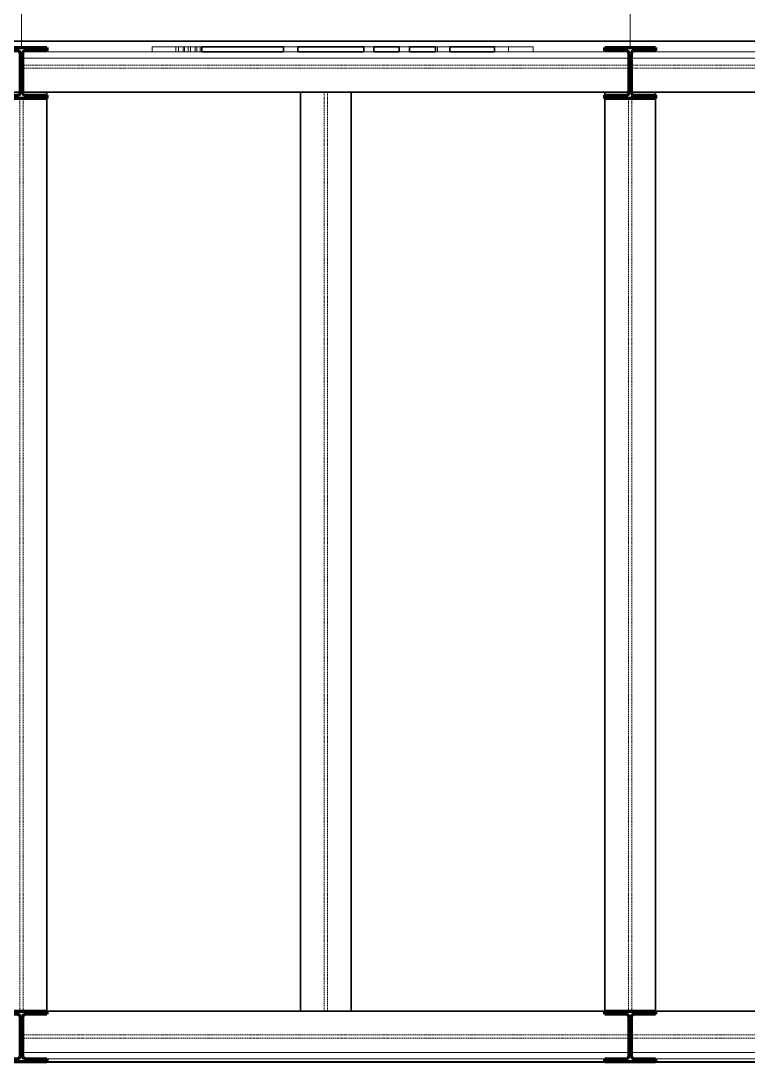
# Model space of a CAD drawing. Header units: millimetres. Extents: x -172 to 74841, y -20332 to 6639.
# Drawn here: x 24874 to 27741, y -14540 to -10434 of the extents above; entities that cross this region are included whole.
import ezdxf

# ---------------------------------------------------------------- set-up
doc = ezdxf.new("R2010")
doc.units = ezdxf.units.MM
doc.linetypes.add('DPA_Hidden 100', pattern=[7.2, 4.7, -2.5])
doc.linetypes.add('DPA_Hidden 50', pattern=[3, 2, -1])
for name, color, linetype, lineweight in [('A-DETL', 1, 'Continuous', 70), ('A-GENM', 1, 'Continuous', 9), ('A-GLAZ-CURT', 2, 'Continuous', 9), ('A-ROOF', 2, 'Continuous', 35), ('S-BEAM', 2, 'Continuous', 35), ('S-COLS', 6, 'Continuous', 70), ('S-COLS-E', 2, 'Continuous', 35)]:
    doc.layers.add(name, color=color, linetype=linetype, lineweight=lineweight)

# ---------------------------------------------------------------- blocks, each defined once
blk = doc.blocks.new('H-Wide Flange-Column - H200x200x49_9-V14-4214-01 ENLARGED ENTRANCE 4 GROUND LEVEL - REFLECTED CEILING PLAN')
at = {"layer": 'S-COLS-E', "lineweight": 9}
h = blk.add_hatch(dxfattribs=at)
h.set_pattern_fill('FP_15', color=256, style=0, pattern_type=2)
h.set_pattern_definition([(225, (-908982.32, -14439.4), (251.44717, -251.44717), []), (225, (-908982.32, -14820.4), (251.44717, -251.44717), [])])
h.paths.add_polyline_path([(100, 100), (-100, 100), (-100, 88), (-17, 88), (-7.3, 83.1), (-4, 75), (-4, -75), (-7.8, -84.2), (-17, -88), (-100, -88), (-100, -100), (100, -100), (100, -88), (17, -88), (7.8, -84.2), (4, -75), (4, 75), (7.8, 84.2), (17, 88), (100, 88)])
at = {"layer": 'S-COLS'}
for p, q in [((-100, 100), (100, 100)), ((-100, 88), (-100, 100)), ((-17, 88), (-100, 88)), ((100, 88), (17, 88)), ((100, 100), (100, 88)), ((-4, -75), (-4, 75)), ((4, 75), (4, -75)), ((-100, -100), (-100, -88)), ((-100, -88), (-17, -88)), ((100, -100), (-100, -100)), ((17, -88), (100, -88)), ((100, -88), (100, -100))]:
    blk.add_line(p, q, dxfattribs=at)
for centre, start, end in [((-17, 75), 360, 90), ((17, 75), 90, 180), ((-17, -75), 270, 0), ((17, -75), 180, 270)]:
    blk.add_arc(centre, 13, start, end, dxfattribs=at)
blk = doc.blocks.new('H-Wide Flange-Column - H200x200x49_9-V17-4214-01 ENLARGED ENTRANCE 4 GROUND LEVEL - REFLECTED CEILING PLAN')
at = {"layer": 'S-COLS-E', "lineweight": 9}
h = blk.add_hatch(dxfattribs=at)
h.set_pattern_fill('FP_18', color=256, style=0, pattern_type=2)
h.set_pattern_definition([(225, (-908982.32, -10639.4), (251.44717, -251.44717), []), (225, (-908982.32, -11020.4), (251.44717, -251.44717), [])])
h.paths.add_polyline_path([(-100, 100), (-100, 88), (-17, 88), (-7.8, 84.2), (-4, 75), (-4, -75), (-7.8, -84.2), (-17, -88), (-100, -88), (-100, -100), (100, -100), (100, -88), (17, -88), (7.3, -83), (4, -75), (4, 75), (7.8, 84.2), (17, 88), (100, 88), (100, 100)])
at = {"layer": 'S-COLS'}
for p, q in [((-100, 100), (100, 100)), ((-100, 88), (-100, 100)), ((-17, 88), (-100, 88)), ((100, 88), (17, 88)), ((100, 100), (100, 88)), ((-4, -75), (-4, 75)), ((4, 75), (4, -75)), ((-100, -100), (-100, -88)), ((-100, -88), (-17, -88)), ((100, -100), (-100, -100)), ((17, -88), (100, -88)), ((100, -88), (100, -100))]:
    blk.add_line(p, q, dxfattribs=at)
for centre, start, end in [((-17, 75), 360, 90), ((17, 75), 90, 180), ((-17, -75), 270, 0), ((17, -75), 180, 270)]:
    blk.add_arc(centre, 13, start, end, dxfattribs=at)
blk = doc.blocks.new('H-Wide Flange Beams - H200x200x49_9-17794920-4214-01 ENLARGED ENTRANCE 4 GROUND LEVEL - REFLECTED CEILING PLAN')
at = {"layer": 'S-BEAM'}
for p, q in [((5481.4, 100), (-4294.1, 100)), ((-4294.1, 100), (5481.4, 100)), ((-4279.7, 100), (5481.4, 100)), ((-4279.7, 100), (5481.4, 100)), ((-4294.1, -100), (5481.4, -100)), ((-4294.1, -100), (5481.4, -100)), ((-4279.7, -100), (5481.4, -100)), ((-4279.7, -100), (5481.4, -100))]:
    blk.add_line(p, q, dxfattribs=at)
at = {"layer": 'S-BEAM', "linetype": 'DPA_Hidden 100', "lineweight": 9}
for p, q in [((573.5, 6.5), (-1818.5, 6.5)), ((2973.5, 6.5), (581.5, 6.5)), ((573.5, -6.5), (-1818.5, -6.5)), ((2973.5, -6.5), (581.5, -6.5))]:
    blk.add_line(p, q, dxfattribs=at)
blk = doc.blocks.new('H-Wide Flange Beams - H200x200x49_9-17794962-4214-01 ENLARGED ENTRANCE 4 GROUND LEVEL - REFLECTED CEILING PLAN')
at = {"layer": 'S-BEAM'}
for p, q in [((573.5, 100), (-1818.5, 100)), ((-1818.5, 100), (573.5, 100)), ((-1818.5, 100), (573.5, 100)), ((-1818.5, 100), (573.5, 100)), ((2973.5, 100), (581.5, 100)), ((581.5, 100), (2973.5, 100)), ((581.5, 100), (2973.5, 100)), ((581.5, 100), (2973.5, 100)), ((-4287.9, -100), (5481.4, -100)), ((-4287.9, -100), (5481.4, -100)), ((-4287.9, -100), (5481.4, -100)), ((-4287.9, -100), (5481.4, -100))]:
    blk.add_line(p, q, dxfattribs=at)
at = {"layer": 'S-BEAM', "linetype": 'DPA_Hidden 100', "lineweight": 9}
for p, q in [((573.5, 6.5), (-1818.5, 6.5)), ((2973.5, 6.5), (581.5, 6.5)), ((573.5, -6.5), (-1818.5, -6.5)), ((2973.5, -6.5), (581.5, -6.5))]:
    blk.add_line(p, q, dxfattribs=at)
blk = doc.blocks.new('H-Wide Flange Beams - H200x200x49_9-V20-4214-01 ENLARGED ENTRANCE 4 GROUND LEVEL - REFLECTED CEILING PLAN')
at = {"layer": 'S-BEAM'}
for p, q in [((-1196, 100), (-1196, 4)), ((-1196, 4), (-1196, 100)), ((-1196, 100), (-1196, 17)), ((-1196, 17), (-1196, 100)), ((2429, 100), (-1196, 100)), ((-1196, 100), (2429, 100)), ((-1196, 100), (2429, 100)), ((-1196, 100), (2429, 100)), ((2429, 100), (2429, 17)), ((2429, 17), (2429, 100)), ((2429, 100), (2429, -100)), ((2429, -100), (2429, 100)), ((-1196, 17), (-1196, 4.4)), ((-1196, 4.4), (-1196, 17)), ((2429, 17), (2429, 4.4)), ((2429, 4.4), (2429, 17)), ((-1196, -4), (-1196, -100)), ((-1196, -100), (-1196, -4)), ((-1196, -17), (-1196, -4.4)), ((-1196, -4.4), (-1196, -17)), ((-1196, -100), (-1196, -17)), ((-1196, -17), (-1196, -100)), ((2429, -17), (2429, -4.4)), ((2429, -4.4), (2429, -17)), ((2429, -100), (2429, -17)), ((2429, -17), (2429, -100)), ((-1196, -100), (2429, -100)), ((-1196, -100), (2429, -100)), ((-1196, -100), (2429, -100)), ((-1196, -100), (2429, -100))]:
    blk.add_line(p, q, dxfattribs=at)
at = {"layer": 'S-BEAM', "linetype": 'DPA_Hidden 100', "lineweight": 9}
for p, q in [((-1190, 6.5), (-1196, 6.5)), ((2429, 6.5), (-1171, 6.5)), ((-1190, -6.5), (-1196, -6.5)), ((2429, -6.5), (-1171, -6.5))]:
    blk.add_line(p, q, dxfattribs=at)
blk = doc.blocks.new('H-Wide Flange Beams - H200x200x49_9-V22-4214-01 ENLARGED ENTRANCE 4 GROUND LEVEL - REFLECTED CEILING PLAN')
at = {"layer": 'S-BEAM'}
for p, q in [((-1196, 100), (-1196, -100)), ((-1196, -100), (-1196, 100)), ((-1196, 100), (-1196, 17)), ((-1196, 17), (-1196, 100)), ((2429, 100), (-1196, 100)), ((-1196, 100), (2429, 100)), ((-1196, 100), (2429, 100)), ((-1196, 100), (2429, 100)), ((2429, 100), (2429, 17)), ((2429, 17), (2429, 100)), ((2429, 100), (2429, -100)), ((2429, -100), (2429, 100)), ((-1196, 17), (-1196, 4.4)), ((-1196, 4.4), (-1196, 17)), ((2429, 17), (2429, 4.4)), ((2429, 4.4), (2429, 17)), ((-1196, -17), (-1196, -4.4)), ((-1196, -4.4), (-1196, -17)), ((-1196, -100), (-1196, -17)), ((-1196, -17), (-1196, -100)), ((2429, -17), (2429, -4.4)), ((2429, -4.4), (2429, -17)), ((2429, -100), (2429, -17)), ((2429, -17), (2429, -100)), ((-1196, -100), (2429, -100)), ((-1196, -100), (2429, -100)), ((-1196, -100), (2429, -100)), ((-1196, -100), (2429, -100))]:
    blk.add_line(p, q, dxfattribs=at)
at = {"layer": 'S-BEAM', "linetype": 'DPA_Hidden 100', "lineweight": 9}
for p, q in [((2429, 6.5), (-1196, 6.5)), ((2429, -6.5), (-1196, -6.5))]:
    blk.add_line(p, q, dxfattribs=at)
blk = doc.blocks.new('H-Wide Flange-Column - H200x200x49_9-V27-4214-01 ENLARGED ENTRANCE 4 GROUND LEVEL - REFLECTED CEILING PLAN')
at = {"layer": 'S-COLS-E', "lineweight": 9}
h = blk.add_hatch(dxfattribs=at)
h.set_pattern_fill('FP_19', color=256, style=0, pattern_type=2)
h.set_pattern_definition([(225, (-911382.32, -14439.4), (251.44717, -251.44717), []), (225, (-911382.32, -14820.4), (251.44717, -251.44717), [])])
h.paths.add_polyline_path([(-4, 100), (-100, 100), (-100, 88), (-17, 88), (-7.3, 83.1), (-4, 75), (-4, -75), (-7.8, -84.2), (-17, -88), (-100, -88), (-100, -100), (100, -100), (100, -88), (17, -88), (7.8, -84.2), (4, -75), (4, 75), (7.8, 84.2), (17, 88), (100, 88), (100, 100), (4, 100)])
at = {"layer": 'S-COLS'}
for p, q in [((-100, 100), (100, 100)), ((-100, 88), (-100, 100)), ((-17, 88), (-100, 88)), ((100, 88), (17, 88)), ((100, 100), (100, 88)), ((-4, -75), (-4, 75)), ((4, 75), (4, -75)), ((-100, -100), (-100, -88)), ((-100, -88), (-17, -88)), ((100, -100), (-100, -100)), ((17, -88), (100, -88)), ((100, -88), (100, -100))]:
    blk.add_line(p, q, dxfattribs=at)
for centre, start, end in [((-17, 75), 360, 90), ((17, 75), 90, 180), ((-17, -75), 270, 0), ((17, -75), 180, 270)]:
    blk.add_arc(centre, 13, start, end, dxfattribs=at)
blk = doc.blocks.new('H-Wide Flange-Column - H200x200x49_9-V28-4214-01 ENLARGED ENTRANCE 4 GROUND LEVEL - REFLECTED CEILING PLAN')
at = {"layer": 'S-COLS-E', "lineweight": 9}
h = blk.add_hatch(dxfattribs=at)
h.set_pattern_fill('FP_20', color=256, style=0, pattern_type=2)
h.set_pattern_definition([(225, (-911382.32, -10639.4), (251.44717, -251.44717), []), (225, (-911382.32, -11020.4), (251.44717, -251.44717), [])])
h.paths.add_polyline_path([(-100, 100), (-100, 88), (-17, 88), (-7.8, 84.2), (-4, 75), (-4, -75), (-7.8, -84.2), (-17, -88), (-100, -88), (-100, -100), (100, -100), (100, -88), (17, -88), (7.5, -83.4), (4, -75), (4, 75), (7.8, 84.2), (17, 88), (100, 88), (100, 100)])
at = {"layer": 'S-COLS'}
for p, q in [((-100, 100), (100, 100)), ((-100, 88), (-100, 100)), ((-17, 88), (-100, 88)), ((100, 88), (17, 88)), ((100, 100), (100, 88)), ((-4, -75), (-4, 75)), ((4, 75), (4, -75)), ((-100, -100), (-100, -88)), ((-100, -88), (-17, -88)), ((100, -100), (-100, -100)), ((17, -88), (100, -88)), ((100, -88), (100, -100))]:
    blk.add_line(p, q, dxfattribs=at)
for centre, start, end in [((-17, 75), 360, 90), ((17, 75), 90, 180), ((-17, -75), 270, 0), ((17, -75), 180, 270)]:
    blk.add_arc(centre, 13, start, end, dxfattribs=at)
blk = doc.blocks.new('System Panel - Glazed-17798292-4214-01 ENLARGED ENTRANCE 4 GROUND LEVEL - REFLECTED CEILING PLAN')
at = {"layer": 'A-GLAZ-CURT'}
for p, q in [((-4748, -12.5), (-4748, 4.5)), ((-4744.7, 12.5), (-2359.3, 12.5)), ((-2344.7, 12.5), (40.7, 12.5)), ((-2356, -12.5), (-4748, -12.5)), ((44, -12.5), (-2348, -12.5))]:
    blk.add_line(p, q, dxfattribs=at)
blk = doc.blocks.new('System Panel - Glazed-V34-4214-01 ENLARGED ENTRANCE 4 GROUND LEVEL - REFLECTED CEILING PLAN')
at = {"layer": 'A-GLAZ-CURT'}
for p, q in [((-4748, 0.5), (-4748, 12.5)), ((-4748, 12.5), (-2356, 12.5)), ((-2348, 12.5), (44, 12.5)), ((-2369, -12.5), (-4735, -12.5)), ((31, -12.5), (-2335, -12.5))]:
    blk.add_line(p, q, dxfattribs=at)
blk = doc.blocks.new('MRTA LOGO_800H - MRTA LOGO_800H-12937488-4214-01 ENLARGED ENTRANCE 4 GROUND LEVEL - REFLECTED CEILING PLAN')
at = {"layer": 'A-GENM'}
for p, q in [((-910419.8, -10536.4), (-910866, -10536.4)), ((-910866, -10536.4), (-910866, -10556.4)), ((-910762.9, -10536.4), (-910772.7, -10536.4)), ((-910772.7, -10536.4), (-910772.7, -10556.4)), ((-910500.5, -10536.4), (-910762.9, -10536.4)), ((-910762.9, -10556.4), (-910762.9, -10536.4)), ((-910738.6, -10536.4), (-910744.4, -10536.4)), ((-910744.4, -10556.4), (-910744.4, -10536.4)), ((-910413.6, -10536.4), (-910738.6, -10536.4)), ((-910738.6, -10556.4), (-910738.6, -10536.4)), ((-910715.1, -10536.4), (-910724.8, -10536.4)), ((-910724.8, -10536.4), (-910724.8, -10556.4)), ((-910452.7, -10536.4), (-910715.1, -10536.4)), ((-910715.1, -10556.4), (-910715.1, -10536.4)), ((-910690.7, -10536.4), (-910696.5, -10536.4)), ((-910696.5, -10556.4), (-910696.5, -10536.4)), ((-910365.7, -10536.4), (-910690.7, -10536.4)), ((-910690.7, -10556.4), (-910690.7, -10536.4)), ((-910671.1, -10536.4), (-910676.9, -10536.4)), ((-910676.9, -10556.4), (-910676.9, -10536.4)), ((-910314.8, -10536.4), (-910656, -10536.4)), ((-910482, -10536.4), (-910500.5, -10536.4)), ((-910161, -10536.4), (-910491.5, -10536.4)), ((-910401.5, -10536.4), (-910491.5, -10536.4)), ((-910472.1, -10536.4), (-910461.6, -10536.4)), ((-910461, -10536.4), (-910434.4, -10536.4)), ((-910434.1, -10536.4), (-910452.7, -10536.4)), ((-910424.2, -10536.4), (-910386.5, -10536.4)), ((-910314.8, -10536.4), (-910419.8, -10536.4)), ((-910116, -10536.4), (-910401.5, -10536.4)), ((-910292.4, -10536.4), (-910394, -10536.4)), ((-910376.3, -10536.4), (-910349.4, -10536.4)), ((-910346.3, -10536.4), (-910374.8, -10536.4)), ((-910269.8, -10536.4), (-910374.8, -10536.4)), ((-909964, -10536.4), (-910352, -10536.4)), ((-910346.9, -10536.4), (-910309.2, -10536.4)), ((-910136.3, -10536.4), (-910346.3, -10536.4)), ((-910136.3, -10536.4), (-910269.8, -10536.4)), ((-909919, -10536.4), (-910262, -10536.4)), ((-910228.1, -10536.4), (-910222.6, -10536.4)), ((-910145.5, -10536.4), (-910222.9, -10536.4)), ((-910116, -10536.4), (-910161, -10536.4)), ((-910157.9, -10536.4), (-910120.1, -10536.4)), ((-910149, -10536.4), (-910146.5, -10536.4)), ((-909992.5, -10536.4), (-910126.6, -10536.4)), ((-910099.3, -10536.4), (-910117.2, -10536.4)), ((-910071, -10536.4), (-910116, -10536.4)), ((-909971.9, -10536.4), (-910116, -10536.4)), ((-909883.8, -10536.4), (-910093.8, -10536.4)), ((-909574.2, -10536.4), (-910093.8, -10536.4)), ((-910079.4, -10536.4), (-910041.7, -10536.4)), ((-910078.9, -10536.4), (-910052.2, -10536.4)), ((-909881.9, -10536.4), (-910071, -10536.4)), ((-909919, -10536.4), (-909964, -10536.4)), ((-909950.6, -10536.4), (-909942.2, -10536.4)), ((-909858.9, -10536.4), (-909922.9, -10536.4)), ((-909883.1, -10536.4), (-909892.7, -10536.4)), ((-909364.2, -10536.4), (-909883.8, -10536.4)), ((-909851.9, -10536.4), (-909883.1, -10536.4)), ((-909867.5, -10536.4), (-909860.4, -10536.4)), ((-909814, -10536.4), (-909859, -10536.4)), ((-909832.4, -10536.4), (-909859, -10536.4)), ((-909857.9, -10536.4), (-909820.1, -10536.4)), ((-909742.4, -10536.4), (-909832.4, -10536.4)), ((-909799.3, -10536.4), (-909817.2, -10536.4)), ((-909742.4, -10536.4), (-909814, -10536.4)), ((-909760, -10536.4), (-909794.1, -10536.4)), ((-909584.4, -10536.4), (-909760, -10536.4)), ((-909741.1, -10556.4), (-909741.1, -10536.4)), ((-909740.2, -10536.4), (-909741.1, -10536.4)), ((-909692.5, -10536.4), (-909740.2, -10536.4)), ((-909739.1, -10536.4), (-909735.1, -10536.4)), ((-909629.5, -10536.4), (-909633.4, -10536.4)), ((-909461.7, -10536.4), (-909629.5, -10536.4)), ((-909580.3, -10536.4), (-909584.4, -10536.4)), ((-909573.4, -10536.4), (-909579.4, -10536.4)), ((-909578.4, -10536.4), (-909574.4, -10536.4)), ((-909568.1, -10536.4), (-909530.4, -10536.4)), ((-909543.9, -10536.4), (-909517, -10536.4)), ((-909461.7, -10556.4), (-909461.7, -10536.4)), ((-909364.2, -10536.4), (-909364.2, -10556.4)), ((-910866, -10556.4), (-910419.8, -10556.4)), ((-910772.7, -10556.4), (-910762.9, -10556.4)), ((-910762.9, -10556.4), (-910500.5, -10556.4)), ((-910744.4, -10556.4), (-910738.6, -10556.4)), ((-910738.6, -10556.4), (-910413.6, -10556.4)), ((-910724.8, -10556.4), (-910715.1, -10556.4)), ((-910715.1, -10556.4), (-910452.7, -10556.4)), ((-910696.5, -10556.4), (-910690.7, -10556.4)), ((-910690.7, -10556.4), (-910365.7, -10556.4)), ((-910676.9, -10556.4), (-910671.1, -10556.4)), ((-910656, -10556.4), (-910314.8, -10556.4)), ((-910500.5, -10556.4), (-910482, -10556.4)), ((-910491.5, -10556.4), (-910161, -10556.4)), ((-910491.5, -10556.4), (-910401.5, -10556.4)), ((-910461.6, -10556.4), (-910472.1, -10556.4)), ((-910434.4, -10556.4), (-910461, -10556.4)), ((-910452.7, -10556.4), (-910434.1, -10556.4)), ((-910386.5, -10556.4), (-910424.2, -10556.4)), ((-910419.8, -10556.4), (-910314.8, -10556.4)), ((-910401.5, -10556.4), (-910116, -10556.4)), ((-910394, -10556.4), (-910292.4, -10556.4)), ((-910349.4, -10556.4), (-910376.3, -10556.4)), ((-910374.8, -10556.4), (-910346.3, -10556.4)), ((-910374.8, -10556.4), (-910269.8, -10556.4)), ((-910352, -10556.4), (-909964, -10556.4)), ((-910309.2, -10556.4), (-910346.9, -10556.4)), ((-910346.3, -10556.4), (-910136.3, -10556.4)), ((-910269.8, -10556.4), (-910136.3, -10556.4)), ((-910262, -10556.4), (-909919, -10556.4)), ((-910222.6, -10556.4), (-910228.1, -10556.4)), ((-910222.9, -10556.4), (-910145.5, -10556.4)), ((-910161, -10556.4), (-910116, -10556.4)), ((-910120.1, -10556.4), (-910157.9, -10556.4)), ((-910146.5, -10556.4), (-910149, -10556.4)), ((-910126.6, -10556.4), (-909992.5, -10556.4)), ((-910117.2, -10556.4), (-910099.3, -10556.4)), ((-910116, -10556.4), (-909971.9, -10556.4)), ((-910116, -10556.4), (-910071, -10556.4)), ((-910093.8, -10556.4), (-909574.2, -10556.4)), ((-910093.8, -10556.4), (-909883.8, -10556.4)), ((-910041.7, -10556.4), (-910079.4, -10556.4)), ((-910052.2, -10556.4), (-910078.9, -10556.4)), ((-910071, -10556.4), (-909881.9, -10556.4)), ((-909964, -10556.4), (-909919, -10556.4)), ((-909942.2, -10556.4), (-909950.6, -10556.4)), ((-909922.9, -10556.4), (-909858.9, -10556.4)), ((-909890, -10556.4), (-909883.1, -10556.4)), ((-909883.8, -10556.4), (-909364.2, -10556.4)), ((-909883.1, -10556.4), (-909851.9, -10556.4)), ((-909860.4, -10556.4), (-909867.5, -10556.4)), ((-909859, -10556.4), (-909814, -10556.4)), ((-909859, -10556.4), (-909832.4, -10556.4)), ((-909820.1, -10556.4), (-909857.9, -10556.4)), ((-909832.4, -10556.4), (-909742.4, -10556.4)), ((-909817.2, -10556.4), (-909799.3, -10556.4)), ((-909814, -10556.4), (-909742.4, -10556.4)), ((-909794.1, -10556.4), (-909760, -10556.4)), ((-909760, -10556.4), (-909584.4, -10556.4)), ((-909740.2, -10556.4), (-909692.5, -10556.4)), ((-909735.1, -10556.4), (-909739.1, -10556.4)), ((-909633.4, -10556.4), (-909629.5, -10556.4)), ((-909629.5, -10556.4), (-909461.7, -10556.4)), ((-909584.4, -10556.4), (-909580.3, -10556.4)), ((-909579.4, -10556.4), (-909573.4, -10556.4)), ((-909574.4, -10556.4), (-909578.4, -10556.4)), ((-909530.4, -10556.4), (-909568.1, -10556.4)), ((-909517, -10556.4), (-909543.9, -10556.4))]:
    blk.add_line(p, q, dxfattribs=at)
at = {"layer": 'A-GENM', "lineweight": 35}
for p, q in [((-910671.1, -10536.4), (-910349.4, -10536.4)), ((-910671.1, -10556.4), (-910671.1, -10536.4)), ((-910349.4, -10536.4), (-910349.4, -10556.4)), ((-910292.4, -10536.4), (-910031.8, -10536.4)), ((-910292.4, -10556.4), (-910292.4, -10536.4)), ((-910031.8, -10536.4), (-910031.8, -10556.4)), ((-909992.5, -10536.4), (-909892.7, -10536.4)), ((-909992.5, -10556.4), (-909992.5, -10536.4)), ((-909892.7, -10536.4), (-909892.7, -10556.4)), ((-909851.9, -10536.4), (-909749.7, -10536.4)), ((-909851.9, -10556.4), (-909851.9, -10536.4)), ((-909749.7, -10536.4), (-909749.7, -10556.4)), ((-909692.5, -10536.4), (-909517, -10536.4)), ((-909692.5, -10556.4), (-909692.5, -10536.4)), ((-909517, -10536.4), (-909517, -10556.4)), ((-910349.4, -10556.4), (-910671.1, -10556.4)), ((-910031.8, -10556.4), (-910292.4, -10556.4)), ((-909892.7, -10556.4), (-909992.5, -10556.4)), ((-909749.7, -10556.4), (-909851.9, -10556.4)), ((-909517, -10556.4), (-909692.5, -10556.4))]:
    blk.add_line(p, q, dxfattribs=at)

msp = doc.modelspace()

# ---------------------------------------------------------------- linework, layer by layer
at = {"layer": 'A-DETL', "color": 8, "linetype": 'DPA_Hidden 50', "lineweight": 9}
for p, q in [((24875.8, -10539.4), (24875.8, -7539.4)), ((27275.8, -10539.4), (27275.8, -7539.4))]:
    msp.add_line(p, q, dxfattribs=at)
at = {"layer": 'A-ROOF'}
for p, q in [((32133, -10514.4), (22171.8, -10514.4)), ((22171.8, -10514.4), (32133, -10514.4)), ((22171.8, -14540.4), (32133, -14540.4)), ((32133, -14540.4), (22171.8, -14540.4))]:
    msp.add_line(p, q, dxfattribs=at)

# ---------------------------------------------------------------- block references
at = {"layer": 'A-GENM'}
msp.add_blockref('MRTA LOGO_800H - MRTA LOGO_800H-12937488-4214-01 ENLARGED ENTRANCE 4 GROUND LEVEL - REFLECTED CEILING PLAN', (936258.1, 0), dxfattribs=at)
at = {"layer": 'A-GLAZ-CURT'}
for name, p in [('System Panel - Glazed-17798292-4214-01 ENLARGED ENTRANCE 4 GROUND LEVEL - REFLECTED CEILING PLAN', (29627.8, -10568.9)), ('System Panel - Glazed-V34-4214-01 ENLARGED ENTRANCE 4 GROUND LEVEL - REFLECTED CEILING PLAN', (29627.8, -14514.9))]:
    msp.add_blockref(name, p, dxfattribs=at)
at = {"layer": 'S-BEAM'}
for name, p, rotation in [('H-Wide Flange Beams - H200x200x49_9-17794962-4214-01 ENLARGED ENTRANCE 4 GROUND LEVEL - REFLECTED CEILING PLAN', (27853.3, -10614.4), 180), ('H-Wide Flange Beams - H200x200x49_9-V20-4214-01 ENLARGED ENTRANCE 4 GROUND LEVEL - REFLECTED CEILING PLAN', (24875.8, -11910.4), 270.0000000000007), ('H-Wide Flange Beams - H200x200x49_9-V22-4214-01 ENLARGED ENTRANCE 4 GROUND LEVEL - REFLECTED CEILING PLAN', (26075.8, -11910.4), 270.0000000000007), ('H-Wide Flange Beams - H200x200x49_9-V20-4214-01 ENLARGED ENTRANCE 4 GROUND LEVEL - REFLECTED CEILING PLAN', (27275.8, -11910.4), 270.0000000000007), ('H-Wide Flange Beams - H200x200x49_9-17794920-4214-01 ENLARGED ENTRANCE 4 GROUND LEVEL - REFLECTED CEILING PLAN', (27853.3, -14439.4), 180)]:
    msp.add_blockref(name, p, dxfattribs=dict(at, rotation=rotation))
at = {"layer": 'S-COLS-E', "rotation": 180}
for name, p in [('H-Wide Flange-Column - H200x200x49_9-V28-4214-01 ENLARGED ENTRANCE 4 GROUND LEVEL - REFLECTED CEILING PLAN', (24875.8, -10639.4)), ('H-Wide Flange-Column - H200x200x49_9-V17-4214-01 ENLARGED ENTRANCE 4 GROUND LEVEL - REFLECTED CEILING PLAN', (27275.8, -10639.4)), ('H-Wide Flange-Column - H200x200x49_9-V27-4214-01 ENLARGED ENTRANCE 4 GROUND LEVEL - REFLECTED CEILING PLAN', (24875.8, -14439.4)), ('H-Wide Flange-Column - H200x200x49_9-V14-4214-01 ENLARGED ENTRANCE 4 GROUND LEVEL - REFLECTED CEILING PLAN', (27275.8, -14439.4))]:
    msp.add_blockref(name, p, dxfattribs=at)

doc.saveas('drawing.dxf')
